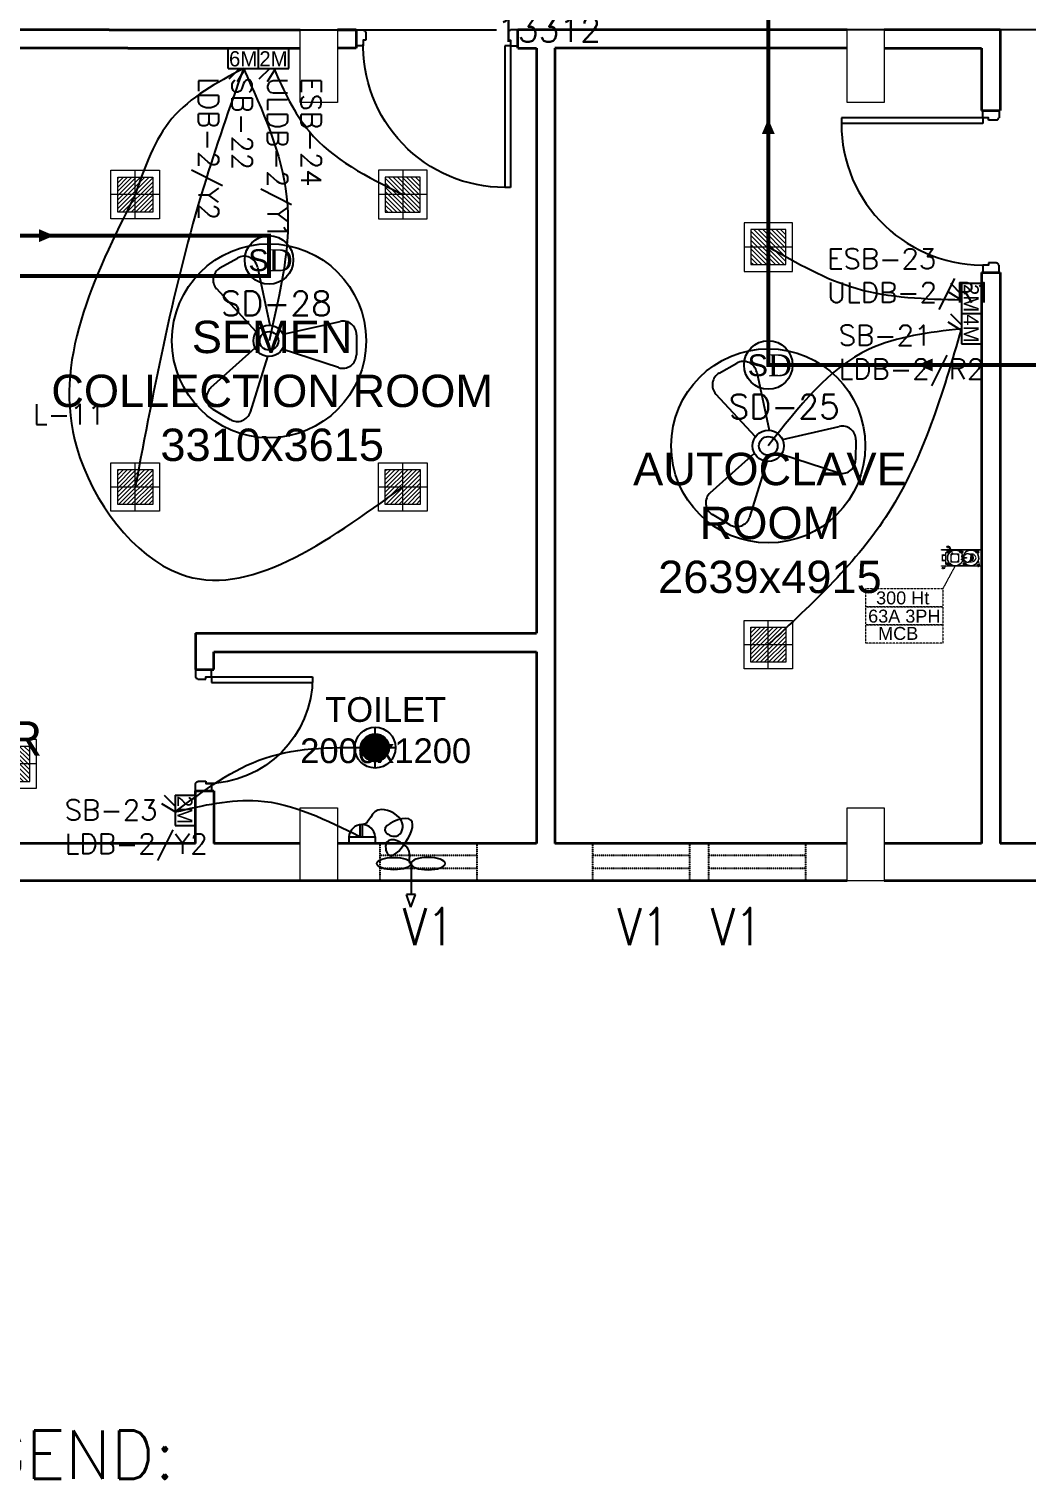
# Model space of a CAD drawing. Extents: x 2982526 to 3410143, y -1442121 to -1332990.
# Drawn here: x 2998351 to 3004523, y -1379068 to -1370105 of the extents above; entities that cross this region are included whole.
import ezdxf
from ezdxf.enums import TextEntityAlignment as Align

# ---------------------------------------------------------------- set-up
doc = ezdxf.new("R2010")
doc.units = 0
doc.header["$MEASUREMENT"] = 0
for name, pattern in [('1', [0, 0, 0]), ('CONTINIOUS', [0]), ('CONTINU', [0]), ('DASHED2', [0.375, 0.25, -0.125]), ('HIDDEN', [0.375, 0.25, -0.125])]:
    doc.linetypes.add(name, pattern=pattern)
for name, color, linetype in [('24W RAW POWER', 1, 'Continuous'), ('24W UPS POWER LIGHT', 5, 'Continuous'), ('DOOR', 40, 'Continuous'), ('ELE-1200MM CEILINGFAN', 6, 'Continuous'), ('ELE-12W LED', 1, 'Continuous'), ('ELE-2M RAW P.SB', 40, 'Continuous'), ('ELE-2M UPS P.SB', 3, 'Continuous'), ('ELE-3M RAW P.SB', 40, 'Continuous'), ('ELE-4M RAW P.SB', 7, 'Continuous'), ('ELE-6M RAW P.SB', 40, 'Continuous'), ('ELE-EXHAUST FAN', 10, 'Continuous'), ('ELE-LIGHTING TEXT', 7, 'Continuous'), ('ELE-LIGHTING WIRRING', 7, 'Continuous'), ('FA-LOOPING', 200, 'Continuous'), ('TEXT', 5, '1'), ('V1', 7, 'Continuous')]:
    doc.layers.add(name, color=color, linetype=linetype)
doc.layers.add('CFT_LOOPING', color=7, linetype='1', lineweight=0, true_color=0xd6d600)
for name, color, linetype, lineweight in [('Column', 162, 'Continuous', 13), ('ELE 63A 3PH INDUSTRIAL SOCKET', 1, 'Continuous', 0), ('ELE-24W EMERGENCY  LED LIGHT', 5, 'Continuous', 18), ('ELE-24W LED LIGHT', 1, 'Continuous', 18), ('ELE-CABLE TRAY', 31, 'Continuous', 0), ('FA-BELOW SMOKE DERECTOR', 1, 'Continuous', 25), ('FA-FIRE TEXT', 7, 'Continuous', 0), ('LV-LV TEXT', 7, 'Continuous', 5), ('WALL', 7, '1', 35)]:
    doc.layers.add(name, color=color, linetype=linetype, lineweight=lineweight)
doc.layers.add('ELE-LIGHTING WIRING', color=7, linetype='Continuous', true_color=0x63d7b6)
doc.styles.add('ARIAL', font='arial.ttf')
doc.styles.add('PDF Times New Roman', font='times.ttf')
doc.styles.add('ROMANS', font='romans.shx')
doc.styles.add('T 1-25', font='segoeui.ttf', dxfattribs={"width": 0.8, "height": 50})
doc.dimstyles.new('D 1-25', dxfattribs={"dimtxt": 50, "dimasz": 12.5, "dimexe": 0, "dimexo": 10, "dimgap": 0, "dimtad": 0, "dimdec": 0, "dimzin": 0, "dimdsep": 46, "dimtxsty": 'T 1-25', "dimblk": 'ARCHTICK', "dimcen": 5, "dimclrd": 256, "dimclre": 256, "dimclrt": 256, "dimadec": 0, "dimazin": 0, "dimtfac": 50, "dimtdec": 0, "dimtmove": 1, "dimatfit": 2, "dimfxl": 1, "dimtolj": 1, "dimtzin": 0, "dimarcsym": 0})

# ---------------------------------------------------------------- blocks, each defined once
blk = doc.blocks.new('A$C19B8274B')
at = {"layer": 'DOOR'}
for p, q in [((-45, 925), (-80, 925)), ((-80, 50), (-80, 925)), ((-45, 50), (-45, 925)), ((-45, 50), (-80, 50)), ((-955, -50), (-955, -47.5)), ((-940, -35), (-942.5, -35)), ((-60, -35), (-57.5, -35)), ((-45, -50), (-45, -47.5))]:
    blk.add_line(p, q, dxfattribs=at)
for points in [[(-940, 15), (-955, 15), (-955, 50), (-1000, 50), (-1000, -50), (-955, -50)], [(-940, -35), (-940, 15)], [(-60, 15), (-45, 15), (-45, 50), (0, 50), (0, -50), (-45, -50)], [(-60, -35), (-60, 15)]]:
    blk.add_lwpolyline(points, dxfattribs=at)
at = {"layer": 'DOOR', "color": 145}
blk.add_arc((-80, 50), 875, 90, 182.29244, dxfattribs=at)
at = {"layer": 'DOOR'}
for centre, start, end in [((-955, -35), 270, 0), ((-45, -35), 180, 270)]:
    blk.add_arc(centre, 12.5, start, end, dxfattribs=at)
blk = doc.blocks.new('750')
at = {"layer": 'DOOR'}
for p, q in [((-50, 705), (-47.5, 705)), ((-35, 690), (-35, 692.5)), ((-50, 45), (-47.5, 45)), ((-35, 60), (-35, 57.5)), ((50, 45), (50, 80)), ((50, 80), (675, 80)), ((50, 45), (675, 45)), ((675, 45), (675, 80))]:
    blk.add_line(p, q, dxfattribs=at)
for points in [[(15, 690), (15, 705), (50, 705), (50, 750), (-50, 750), (-50, 705)], [(-35, 690), (15, 690)], [(15, 60), (15, 45), (50, 45), (50, 0), (-50, 0), (-50, 45)], [(-35, 60), (15, 60)]]:
    blk.add_lwpolyline(points, dxfattribs=at)
for centre, start, end in [((-35, 705), 180, 270), ((-35, 45), 90, 180)]:
    blk.add_arc(centre, 12.5, start, end, dxfattribs=at)
at = {"layer": 'DOOR', "color": 145}
blk.add_arc((15, 45), 660, 0, 90, dxfattribs=at)
blk = doc.blocks.new('Q5YYYU')
at = {"layer": 'Column'}
for points in [[(10081.5826, 5260), (10311.5826, 5260), (10311.5826, 4810), (10081.5826, 4810)], [(13463.2493, 5260), (13693.2493, 5260), (13693.2493, 4810), (13463.2493, 4810)], [(10081.5826, 450), (10311.5826, 450), (10311.5826, 0), (10081.5826, 0)], [(13463.2493, 450), (13693.2493, 450), (13693.2493, 0), (13463.2493, 0)]]:
    blk.add_lwpolyline(points, close=True, dxfattribs=at)
at = {"layer": 'V1', "color": 8, "linetype": 'HIDDEN', "ltscale": 0.5}
for p, q in [((10572.7714, 230), (10572.7714, 0)), ((11172.7714, 230), (10572.7714, 230)), ((11172.7714, 230), (11172.7714, 0)), ((11887.854, 230), (11887.854, 0)), ((12487.854, 230), (11887.854, 230)), ((12487.854, 230), (12487.854, 0)), ((12605.4533, 230), (12605.4533, 0)), ((13205.4533, 230), (12605.4533, 230)), ((13205.4533, 230), (13205.4533, 0)), ((11172.7714, 155), (10572.7714, 155)), ((12487.854, 155), (11887.854, 155)), ((13205.4533, 155), (12605.4533, 155)), ((11172.7714, 75), (10572.7714, 75)), ((12487.854, 75), (11887.854, 75)), ((13205.4533, 75), (12605.4533, 75)), ((11172.7714, 0), (10572.7714, 0)), ((12487.854, 0), (11887.854, 0)), ((13205.4533, 0), (12605.4533, 0))]:
    blk.add_line(p, q, dxfattribs=at)
at = {"layer": 'WALL', "color": 8}
for p, q in [((8900.0876, 5260), (7967.9159, 5260)), ((8900.0876, 5260), (10081.5826, 5260)), ((10311.5826, 5260), (10426.5826, 5260)), ((10426.5826, 5260), (10311.5826, 5260)), ((10426.5826, 5260), (10426.5826, 5145)), ((11426.5826, 5145), (11426.5826, 5260)), ((11450.9159, 5260), (11426.5826, 5260)), ((11656.5826, 5260), (11450.9159, 5260)), ((11806.5826, 5260), (11656.5826, 5260)), ((13463.2493, 5260), (11806.5826, 5260)), ((14410.2493, 5260), (13693.2493, 5260)), ((14410.2493, 5260), (14410.2493, 4760)), ((9015.0876, 5145), (8232.9159, 5145)), ((9015.0876, 5145), (10081.5826, 5145)), ((10426.5826, 5145), (10311.5826, 5145)), ((11426.5826, 5145), (11541.5826, 5145)), ((11541.5826, 5145), (11541.5826, 1530)), ((11656.5826, 5145), (11656.5826, 2665)), ((11806.5826, 5145), (11656.5826, 5145)), ((13463.2493, 5145), (11806.5826, 5145)), ((13693.2493, 5145), (14295.2493, 5145)), ((14295.2493, 5145), (14295.2493, 4760)), ((14295.2493, 4760), (14410.2493, 4760)), ((14295.2493, 3760), (14410.2493, 3760)), ((14295.2493, 3760), (14295.2493, 230)), ((14410.2493, 3760), (14410.2493, 230)), ((11656.5826, 2665), (11656.5826, 230)), ((9432.9159, 1530), (11541.5826, 1530)), ((9432.9159, 1530), (9432.9159, 1415)), ((9432.9159, 1520), (9432.9159, 1305)), ((9547.9159, 1415), (11541.5826, 1415)), ((9547.9159, 1305), (9547.9159, 1415)), ((11541.5826, 1415), (11541.5826, 230)), ((9432.9159, 1305), (9547.9159, 1305)), ((9432.9159, 555), (9547.9159, 555)), ((9432.9159, 230), (9432.9159, 555)), ((9547.9159, 555), (9547.9159, 230)), ((8900.0876, 230), (6929.9159, 230)), ((9432.9159, 230), (8900.0876, 230)), ((10081.5826, 230), (9547.9159, 230)), ((11541.5826, 230), (10311.5826, 230)), ((11963.2493, 230), (11656.5826, 230)), ((13463.2493, 230), (11963.2493, 230)), ((14295.2493, 230), (13693.2493, 230)), ((14893.2493, 230), (14410.2493, 230)), ((13463.2493, 0), (4899.9159, 0)), ((13463.2493, 0), (6929.9159, 0)), ((16844.9159, 0), (13693.2493, 0))]:
    blk.add_line(p, q, dxfattribs=at)
at = {"layer": 'DOOR', "linetype": 'Continuous', "xscale": -1, "rotation": 180}
blk.add_blockref('A$C19B8274B', (11426.5826, 5210), dxfattribs=at)
at = {"layer": 'DOOR', "linetype": 'Continuous', "rotation": 89.99999999999999}
blk.add_blockref('A$C19B8274B', (14352.7493, 4760), dxfattribs=at)
at = {"layer": 'DOOR', "xscale": -1, "rotation": 180}
blk.add_blockref('750', (9482.9159, 1305), dxfattribs=at)
at = {"layer": 'TEXT', "color": 8, "style": 'ARIAL'}
blk.add_text('1000 WIDE CORRIDOR', height=212.5, dxfattribs=at).set_placement((6877.5804, 709.1025), align=Align.BOTTOM_CENTER)
at = {"layer": 'TEXT', "color": 8, "attachment_point": 5, "style": 'ARIAL'}
for s, insert, char_height, width in [('SEMEN COLLECTION ROOM 3310x3615', (9907.9464, 3026.2683), 200, 2732.422793), ('AUTOCLAVE\\PROOM\\P2639x4915', (12986.1403, 2209.985), 200, 1382.810368), ('TOILET\\P2000x1200', (10609.7644, 929.5801), 153, 1626.955662)]:
    blk.add_mtext(s, dxfattribs=dict(at, insert=insert, char_height=char_height, width=width))
at = {"layer": 'V1', "color": 8, "style": 'ROMANS', "width": 0.85}
for p in [(10874.0096, -399.0218), (12201.9881, -399.0218), (12778.7503, -399.0218)]:
    blk.add_text('V1', height=230, dxfattribs=at).set_placement(p, align=Align.CENTER)
blk = doc.blocks.new('24w led light')
at = {"layer": 'ELE-24W LED LIGHT', "color": 1, "lineweight": 0}
for p, q in [((159, 159), (-160, 159)), ((-160, 159), (-160, -160)), ((114.5, 114.5), (-115.5, 114.5)), ((-115.5, 114.5), (-115.5, -115.5)), ((110.2, -115.5), (-115.5, 110.2)), ((114.5, -91.7), (-91.7, 114.5)), ((114.5, -63.5), (-63.5, 114.5)), ((114.5, -35.3), (-35.3, 114.5)), ((114.5, -7.1), (-7.1, 114.5)), ((-0.5, -160), (-0.5, 159)), ((114.5, 21.1), (21.1, 114.5)), ((114.5, 49.3), (49.3, 114.5)), ((114.5, 77.5), (77.5, 114.5)), ((114.5, 105.7), (105.7, 114.5)), ((114.5, -115.5), (114.5, 114.5)), ((159, -160), (159, 159)), ((82, -115.5), (-115.5, 82)), ((53.8, -115.5), (-115.5, 53.8)), ((25.6, -115.5), (-115.5, 25.6)), ((-160, -0.5), (159, -0.5)), ((-2.6, -115.5), (-115.5, -2.6)), ((-30.8, -115.5), (-115.5, -30.8)), ((-59, -115.5), (-115.5, -59)), ((-87.2, -115.5), (-115.5, -87.2)), ((-160, -160), (159, -160)), ((-115.4, -115.5), (-115.5, -115.4)), ((-115.5, -115.5), (114.5, -115.5))]:
    blk.add_line(p, q, dxfattribs=at)
blk = doc.blocks.new('A$C07FB25EA')
at = {"layer": 'ELE-1200MM CEILINGFAN', "color": 3}
for p, q in [((6.53, 13.37), (9.47, 11.64)), ((0.26, 2.64), (3.17, 12.07)), ((9.84, 7.94), (2.36, 1.21)), ((-11.8, 4.55), (-2.22, 1.44)), ((-14.84, -1.03), (-14.81, 2.38)), ((-2.41, -1.1), (-12.04, -3.29)), ((2.16, -1.54), (8.87, -8.78)), ((1.96, -12.49), (-0.13, -2.65)), ((8.31, -12.34), (5.35, -14.02))]:
    blk.add_line(p, q, dxfattribs=at)
at = {"layer": 'ELE-1200MM CEILINGFAN', "color": 5, "ltscale": 10}
blk.add_circle((0, 0), 16.45, dxfattribs=at)
at = {"layer": 'ELE-1200MM CEILINGFAN', "color": 3}
for radius in [2.65, 1.58]:
    blk.add_circle((0, 0), radius, dxfattribs=at)
for centre, start, end in [((5.36, 11.38), 59.5281, 162.5229), ((8.3, 9.66), 311.9493, 59.5281), ((-12.51, 2.36), 71.9493, 179.5281), ((-12.54, -1.05), 179.5281, 282.5229), ((7.18, -10.34), 299.5281, 42.5229), ((4.21, -12.02), 191.9493, 299.5281)]:
    blk.add_arc(centre, 2.3, start, end, dxfattribs=at)
blk = doc.blocks.new('24w led emeregency')
at = {"layer": 'ELE-24W EMERGENCY  LED LIGHT'}
h = blk.add_hatch(dxfattribs=at)
h.set_pattern_fill('ANSI31', scale=166.67, style=0)
h.paths.add_polyline_path([(-115.4, -115.4), (-115.4, 115.4), (115.4, 115.4), (115.4, -115.4)])
at = {"layer": 'ELE-24W EMERGENCY  LED LIGHT', "color": 5}
for p, q in [((0, 160), (0, -160)), ((-160, 0), (160, 0))]:
    blk.add_line(p, q, dxfattribs=at)
for points in [[(-160, -160), (-160, 160), (160, 160), (160, -160)], [(-115.4, -115.4), (-115.4, 115.4), (115.4, 115.4), (115.4, -115.4)]]:
    blk.add_lwpolyline(points, close=True, dxfattribs=at)
blk = doc.blocks.new('S-SKIRT')
at = {"layer": 'ELE-3M RAW P.SB'}
for p, q in [((4, 6), (0, 6)), ((4, 0), (4, 6)), ((4, 3.34), (6.63, 1.73)), ((4, 0), (0, 0)), ((4, 2.21), (6.12, 0.08))]:
    blk.add_line(p, q, dxfattribs=at)
blk.add_text('6M', height=3, rotation=90, dxfattribs=at).set_placement((3.57, 0.15))
blk = doc.blocks.new('2M UPS SB')
at = {"layer": 'ELE-2M UPS P.SB', "color": 3}
for p, q in [((-134, 160), (-69, 265)), ((-88, 160), (-3, 245)), ((-240, 160), (-240, 0)), ((0, 160), (-240, 160)), ((0, 160), (0, 0))]:
    blk.add_line(p, q, dxfattribs=at)
blk.add_text('2M', height=120, rotation=180, dxfattribs=at).set_placement((-6, 143))
blk = doc.blocks.new('2M SB')
at = {"layer": 'ELE-2M RAW P.SB'}
for p, q in [((-134, 160), (-69, 265)), ((-88, 160), (-3, 245)), ((-240, 160), (-240, 0)), ((0, 160), (-240, 160)), ((0, 160), (0, 0))]:
    blk.add_line(p, q, dxfattribs=at)
blk.add_text('2M', height=120, rotation=180, dxfattribs=at).set_placement((-6, 143))
blk = doc.blocks.new('A$C44D17E71')
at = {"layer": 'ELE-EXHAUST FAN', "color": 1}
for p, q in [((-13.3, 0.72), (-9.75, 2.1)), ((-13.3, 0.72), (-9.75, -0.48)), ((-9.75, 2.1), (-9.75, -0.48)), ((-0.97, 0.81), (-9.75, 0.81)), ((6.62, -9.32), (4.71, -9.31)), ((4.71, -9.31), (4.71, -16.8)), ((6.59, -16.81), (6.62, -9.32)), ((6.61, -12.95), (10.07, -12.97)), ((6.61, -13.55), (10.06, -13.57)), ((6.59, -16.81), (4.71, -16.8))]:
    blk.add_line(p, q, dxfattribs=at)
blk.add_ellipse((-0.97, 5.64), major_axis=(0, -4.83), ratio=0.36355, dxfattribs=at)
at = {"layer": 'ELE-EXHAUST FAN', "color": 1, "extrusion": (0, 0, -1)}
blk.add_ellipse((-0.97, -4.02), major_axis=(0, 4.83), ratio=0.36355, dxfattribs=at)
blk.add_ellipse((6.31, -13.06), major_axis=(0.02, 3.76), ratio=1, start_param=0.079283, end_param=3.06231, dxfattribs=at)
at = {"layer": 'ELE-EXHAUST FAN', "color": 1}
blk.add_open_spline([(-1.04, 0.81), (-0.79, -0.3), (3.44, 2.5), (7.59, -7.04), (-0.96, -5.98), (5.22, 0.41), (14.27, 3.09), (9.16, -9.39), (5.43, -2.53), (11.73, 0.02), (16.82, -10.79), (10.14, -10.71), (10.07, -12.97)], degree=3, knots=[0, 0, 0, 0, 6.261699, 12.352893, 15.787239, 21.858742, 28.752755, 35.678217, 39.225495, 45.354107, 53.693878, 67.421453, 67.421453, 67.421453, 67.421453], dxfattribs=at)
blk = doc.blocks.new('18W LED')
at = {"layer": 'ELE-12W LED'}
h = blk.add_hatch(dxfattribs=at)
h.set_pattern_fill('ANSI31', color=252)
h.set_pattern_definition([(45, (-1135553.9097, 459369.4158), (-2.24506403, 2.24506403), [])])
edge = h.paths.add_edge_path()
edge.add_arc((0, 0), 85.7, 0, 360)
at = {"layer": 'ELE-12W LED', "color": 1}
for p, q in [((0, -126.1), (0, 126.1)), ((-126.1, 0), (126.1, 0))]:
    blk.add_line(p, q, dxfattribs=at)
for radius in [126.1, 85.7]:
    blk.add_circle((0, 0), radius, dxfattribs=at)
blk = doc.blocks.new('4M P.SB')
at = {"layer": 'ELE-2M RAW P.SB'}
for p, q in [((0, 0), (3.33, 0)), ((0, 0), (0, -5)), ((0, -2.79), (-2.19, -1.44)), ((0, -1.84), (-1.77, -0.07)), ((0, -5), (3.33, -5))]:
    blk.add_line(p, q, dxfattribs=at)
blk.add_text('4M', height=2.5, rotation=270, dxfattribs=at).set_placement((0.35, -0.13))
blk = doc.blocks.new('*D305')
at = {"layer": 'Defpoints', "color": 0, "transparency": 16777216}
for p in [(2994911, -1369977.2), (3008223.4, -1369977.2), (2994911, -1370109.8)]:
    blk.add_point(p, dxfattribs=at)
at = {"layer": 'ELE-CABLE TRAY', "color": 7, "linetype": 'CONTINIOUS', "lineweight": -2, "transparency": 16777216}
for p, q in [((2994911, -1369987.2), (2994911, -1370109.8)), ((3008223.4, -1369987.2), (3008223.4, -1370109.8)), ((2995011, -1370109.8), (3001242.2, -1370109.8)), ((3008123.4, -1370109.8), (3001892.2, -1370109.8))]:
    blk.add_line(p, q, dxfattribs=at)
at = {"layer": 'ELE-CABLE TRAY', "color": 7, "transparency": 16777216}
for points in [[(2995011, -1370093.1), (2995011, -1370126.4), (2994911, -1370109.8)], [(3008123.4, -1370126.4), (3008123.4, -1370093.1), (3008223.4, -1370109.8)]]:
    blk.add_solid(points, dxfattribs=at)
at = {"layer": 'ELE-CABLE TRAY', "color": 7, "transparency": 16777216, "insert": (3001567.2, -1370109.8), "char_height": 150, "attachment_point": 5, "style": 'ROMANS'}
blk.add_mtext('\\A1;13312', dxfattribs=at)
blk = doc.blocks.new('SMOKE DETECTOR')
at = {"layer": 'FA-BELOW SMOKE DERECTOR', "color": 7}
blk.add_circle((931028.7, -118293.9), 166, dxfattribs=at)
at = {"layer": 'FA-BELOW SMOKE DERECTOR', "insert": (930887.1, -118373), "char_height": 150, "attachment_point": 7, "style": 'PDF Times New Roman'}
blk.add_mtext('{\\fArial|b0|i0|c0|p34;S}D', dxfattribs=at)
blk = doc.blocks.new('32A 1PH INDUSTRIAL SOCKETS')
at = {"layer": 'ELE 63A 3PH INDUSTRIAL SOCKET', "lineweight": 0}
for points in [[(-366, 47), (-366, 47), (-366, 47), (-366, 48), (-366, 48), (-367, 48), (-367, 47), (-367, 47)], [(-366, 45), (-366, 45), (-366, 46), (-366, 46), (-366, 46), (-367, 46), (-367, 46), (-367, 45)]]:
    blk.add_hatch(color=1, dxfattribs=at).paths.add_polyline_path(points)
at = {"layer": 'ELE 63A 3PH INDUSTRIAL SOCKET', "color": 1, "lineweight": 0, "ltscale": 0.225}
blk.add_lwpolyline([(-501, -104), (-501, -97), (-7, -97), (-7, 97), (-501, 97), (-501, 104), (0, 104), (0, -104)], close=True, dxfattribs=at)
at = {"layer": 'ELE 63A 3PH INDUSTRIAL SOCKET', "color": 1, "lineweight": 0}
for points in [[(-495, 32), (-477, 32), (-477, 29), (-458, 34), (-477, 39), (-477, 36), (-495, 36)], [(-402, 65), (-449, 65), (-449, -65), (-421, -65)], [(-426, 136), (-426, 139), (-426, 142)], [(-407, 88), (-426, 88)], [(-423, 134), (-423, 139), (-423, 144)], [(-412, 139), (-419, 139), (-419, 147)], [(-419, 139), (-419, 130)], [(-417, 98), (-417, 76)], [(-417, 88), (-417, 88)], [(-417, 88), (-417, 88)], [(-413, 106), (-361, 92)], [(-395, 110), (-397, 139), (-408, 139)], [(-404, 104), (-404, 65)], [(-400, 90), (-390, 80)], [(-398, 93), (-388, 83)], [(-370, 74), (-397, 139)], [(-391, 88), (-391, 88)], [(-374, 55), (-374, 53), (-374, 52), (-374, 51)], [(-370, 60), (-371, 59), (-372, 58), (-373, 57)], [(-372, 52), (-373, 53), (-372, 55), (-372, 57), (-368, 53)], [(-372, 50), (-371, 49), (-370, 48), (-368, 48)], [(-372, 48), (-371, 47), (-370, 46), (-369, 46)], [(-366, 60), (-368, 59), (-370, 59), (-370, 58)], [(-370, 59), (-366, 55)], [(-363, 60), (-365, 61), (-366, 61), (-368, 61)], [(-367, 52), (-363, 48)], [(-366, 47), (-365, 47), (-363, 48), (-363, 49)], [(-366, 46), (-365, 46), (-363, 46), (-362, 47)], [(-365, 54), (-361, 50), (-361, 52), (-360, 53), (-360, 54)], [(-361, 57), (-362, 58), (-363, 59), (-364, 59)], [(-364, 55), (-364, 55)], [(-359, 55), (-359, 57), (-360, 58), (-361, 59)], [(-360, 48), (-359, 50), (-359, 52), (-359, 53)], [(-133, 97), (-329, 97)], [(-221, 25), (-252, 25), (-252, 15), (-221, 15)], [(-242, 62), (-244, 60), (-245, 59), (-246, 57), (-246, 55), (-247, 53), (-246, 51), (-245, 49)], [(-246, 15), (-246, -15)], [(-246, 4), (-189, 4), (-189, -4), (-246, -4)], [(-235, 25), (-237, 31), (-239, 37), (-242, 43), (-245, 49), (-243, 45)], [(-222, 25), (-222, 15)], [(-174, -52), (-172, -52), (-167, -52), (-163, -51), (-159, -50), (-154, -48), (-150, -46), (-146, -43), (-143, -40), (-139, -37), (-136, -33), (-134, -29), (-131, -24), (-130, -20), (-128, -15), (-127, -10), (-126, -5), (-126, 0), (-126, 4), (-127, 8)], [(-152, 49), (-141, 50), (-138, 48), (-135, 45), (-132, 42), (-129, 38), (-126, 34), (-123, 29), (-121, 24), (-120, 20), (-127, 8), (-134, 10)], [(-128, 21), (-120, 20)], [(-107, -24), (-114, -30), (-126, -30), (-119, -24), (-117, -18), (-116, -12), (-115, -6), (-115, 0), (-115, 5), (-116, 10), (-116, 15), (-117, 20), (-121, 15), (-123, 15)], [(-126, -30), (-124, -24), (-122, -18), (-121, -12), (-120, -6), (-120, 0), (-120, 5), (-120, 10), (-121, 15)], [(-120, 20), (-117, 20)], [(-495, -33), (-477, -33), (-477, -36), (-458, -31), (-477, -26), (-477, -29), (-495, -29)], [(-487, -123), (-487, -126), (-487, -129)], [(-484, -121), (-484, -126), (-484, -132)], [(-480, -135), (-480, -118)], [(-473, -126), (-480, -126)], [(-469, -126), (-458, -126), (-450, -92)], [(-429, -65), (-429, -78), (-436, -78), (-436, -76), (-440, -76), (-440, -78), (-447, -78), (-447, -65)], [(-429, -67), (-447, -67)], [(-429, -71), (-447, -71)], [(-436, -71), (-440, -67)], [(-438, -84), (-438, -63)], [(-133, -97), (-329, -97)], [(-221, -25), (-252, -25), (-252, -15), (-221, -15)], [(-227, -25), (-225, -31), (-223, -37), (-220, -43), (-217, -49), (-220, -43), (-223, -36)], [(-222, -15), (-222, -25)], [(-221, -4), (-221, -26), (-215, -26), (-213, -30), (-210, -33), (-208, -37), (-204, -40), (-201, -43), (-197, -46), (-193, -48), (-189, -50), (-185, -51), (-181, -52), (-177, -52)], [(-220, -62), (-218, -60), (-217, -59), (-216, -57), (-216, -55), (-216, -53), (-216, -51), (-217, -49)], [(-49, -106), (-101, -92)], [(-58, -88), (-34, -88)], [(-45, -98), (-45, -78)], [(-45, -88), (-45, -88)]]:
    blk.add_lwpolyline(points, dxfattribs=at)
at = {"layer": 'ELE 63A 3PH INDUSTRIAL SOCKET', "color": 1, "lineweight": 0, "ltscale": 0.036667}
blk.add_lwpolyline([(-491, 30), (-491, -27)], dxfattribs=at)
at = {"layer": 'ELE 63A 3PH INDUSTRIAL SOCKET', "color": 1, "lineweight": 0}
for points in [[(-412, 106, 0.580946), (-435, 83), (-429, 65)], [(-235, -25, -2.970687), (-280, 84), (-278, 83), (-276, 83), (-274, 83), (-272, 83), (-271, 84), (-269, 86), (-268, 87)], [(-417, -62), (-415, -60), (-414, -59), (-413, -57), (-412, -55), (-412, -53), (-413, -51), (-414, -49, -0.770115), (-280, 84, 0.770115), (-414, -49)], [(-227, 25, -0.494902), (-84, 84), (-82, 83), (-80, 83), (-78, 83), (-76, 83), (-74, 84), (-72, 86), (-71, 87)], [(-177, -52), (-173, -52), (-169, -51), (-166, -50), (-162, -48), (-158, -46), (-154, -43), (-150, -40), (-147, -37), (-144, -33), (-141, -29), (-139, -24), (-137, -20), (-136, -15), (-135, -10), (-134, -5), (-134, 0), (-134, 5), (-134, 10), (-128, 21), (-130, 25), (-132, 29), (-135, 34), (-138, 37), (-141, 41), (-144, 44), (-148, 46), (-152, 49), (-156, 47), (-158, 48), (-162, 50), (-167, 51), (-171, 52), (-175, 52, 0.278874), (-215, 26), (-221, 26), (-221, 4)], [(-46, 62), (-47, 60), (-48, 59), (-49, 57), (-50, 55), (-50, 53), (-49, 51), (-49, 49, -0.770115), (-182, -84), (-184, -83), (-186, -83), (-188, -83), (-190, -83), (-192, -84), (-193, -86), (-195, -87)], [(-155, -48), (-125, -48, 0.407317), (-70, 0, 0.415703), (-125, 48), (-138, 48)], [(-119, -24), (-107, -24), (-105, -18), (-104, -12), (-103, -6), (-103, 0, 0.169576), (-119, 46), (-136, 46)], [(-243, -45, -0.430134), (-379, -84), (-380, -83), (-382, -83), (-384, -83), (-386, -83), (-388, -84), (-390, -86), (-391, -87)], [(-49, -106, 0.580946), (-27, -83), (-41, -32)]]:
    blk.add_lwpolyline(points, format="xyb", dxfattribs=at)
for points in [[(-380, -51), (-380, 51), (-288, 51), (-288, -51)], [(-372, 39), (-371, 39), (-370, 40), (-369, 41), (-369, 42), (-369, 43), (-369, 44), (-369, 45), (-370, 45), (-371, 46), (-372, 46), (-373, 46), (-374, 45), (-375, 45), (-375, 44), (-375, 43), (-375, 42), (-375, 41), (-374, 40), (-373, 39)], [(-296, 39), (-295, 39), (-294, 40), (-293, 41), (-293, 42), (-293, 43), (-293, 44), (-293, 45), (-294, 45), (-295, 46), (-296, 46), (-297, 46), (-298, 45), (-299, 45), (-299, 44), (-299, 43), (-299, 42), (-299, 41), (-298, 40), (-297, 39)], [(-372, -46), (-371, -46), (-370, -45), (-369, -45), (-369, -44), (-369, -43), (-369, -42), (-369, -41), (-370, -40), (-371, -39), (-372, -39), (-373, -39), (-374, -40), (-375, -41), (-375, -42), (-375, -43), (-375, -44), (-375, -45), (-374, -45), (-373, -46)], [(-296, -46), (-295, -46), (-294, -45), (-293, -45), (-293, -44), (-293, -43), (-293, -42), (-293, -41), (-294, -40), (-295, -39), (-296, -39), (-297, -39), (-298, -40), (-299, -41), (-299, -42), (-299, -43), (-299, -44), (-299, -45), (-298, -45), (-297, -46)]]:
    blk.add_lwpolyline(points, close=True, dxfattribs=at)
for centre, radius in [((-420, 139), 11.7), ((-417, 88), 6.57), ((-394, 87), 9.32), ((-394, 86), 7.39), ((-252, 77), 18.6), ((-252, 77), 10.5), ((-55, 77), 18.6), ((-55, 77), 10.5), ((-481, -126), 11.5), ((-407, -77), 18.5), ((-407, -77), 10.6), ((-210, -77), 18.5), ((-210, -77), 10.6), ((-45, -88), 6.48)]:
    blk.add_circle(centre, radius, dxfattribs=at)
for radius, start, end in [(97.4, 59.7533, 158.0316), (97.5, 239.7992, 30.2008)]:
    blk.add_arc((-133, 0), radius, start, end, dxfattribs=at)
for points in [[(-393, 110), (-397, 110), (-394, 96)], [(-368, 75), (-372, 73), (-365, 61)], [(-452, -91), (-448, -92), (-447, -78)]]:
    blk.add_solid(points, dxfattribs=at)

msp = doc.modelspace()

# ---------------------------------------------------------------- linework, layer by layer
at = {"layer": 'CFT_LOOPING', "color": 7, "linetype": 'DASHED2', "ltscale": 5}
msp.add_line((3004079, -1373423.2), (3004003.1, -1373563.7), dxfattribs=at)
for points in [[(3003526.2, -1373563.7), (3004003.1, -1373563.7), (3004003.1, -1373676.2), (3003526.2, -1373676.2)], [(3003526.2, -1373676.2), (3004003.1, -1373676.2), (3004003.1, -1373788.7), (3003526.2, -1373788.7)], [(3003526.2, -1373788.7), (3004003.1, -1373788.7), (3004003.1, -1373901.2), (3003526.2, -1373901.2)]]:
    msp.add_lwpolyline(points, close=True, dxfattribs=at)
at = {"layer": 'ELE-LIGHTING WIRING'}
for points in [[(2999677.6, -1370349.8), (2999235.4, -1370659.2), (2999007.7, -1371128.5)], [(2999677.6, -1370349.8), (2999431.9, -1371079.3), (2999008.2, -1372936.4)], [(2999677.6, -1370349.8), (2999944.8, -1371142.1), (2999835.7, -1372032.7)], [(2999007.7, -1371128.5), (2998646.2, -1372693.4), (2999285.6, -1373473.8), (3000663.2, -1372936.4)], [(3004117.6, -1371958.2), (3003666.9, -1373095.7), (3002922.8, -1373910.5)], [(3004117.6, -1371958.2), (3003548, -1372084), (3002923.2, -1372682.2)], [(2999255.2, -1374944.8), (2999808.9, -1374612.4), (3000492.1, -1374547.3)], [(2999255.2, -1374944.8), (2999768, -1374875.4), (3000400.3, -1375098.4)]]:
    msp.add_spline(points, degree=3, dxfattribs=at)
at = {"layer": 'ELE-LIGHTING WIRING', "color": 254, "true_color": 0xdebad0}
for points in [[(2999865.1, -1370349.8), (3000083.3, -1370737.6), (3000663.2, -1371128.9)], [(3004117.6, -1371781.5), (3003467, -1371710.2), (3002923.2, -1371453.5)]]:
    msp.add_spline(points, degree=3, dxfattribs=at)
at = {"layer": 'FA-LOOPING', "linetype": 'ByBlock', "const_width": 25}
for points in [[(2997062.7, -1369119.8), (2997062.7, -1371382.7), (2999835.7, -1371382.7), (2999835.7, -1371632.7), (2996456.7, -1371632.7), (2996456.7, -1374497.7), (2997114.2, -1374497.7), (2997114.2, -1374797.7), (2992397.3, -1374797.7), (2992397.3, -1372182.3), (2993069.9, -1372182.3), (2993069.9, -1370899.8), (2991344.7, -1370899.8), (2991344.7, -1367200.5)], [(3004957.6, -1372182.2), (3002923.2, -1372182.2), (3002923.2, -1369119.8)]]:
    msp.add_lwpolyline(points, dxfattribs=at)
at = {"layer": 'FA-LOOPING', "color": 200, "linetype": 'CONTINU'}
for points in [[(3002923.2, -1370755.4, 80.4, 0, 0), (3002923.2, -1370660.6, 0, 0, 0)], [(2998412.6, -1371382.7, 80.4, 0, 0), (2998507.4, -1371382.7, 0, 0, 0)], [(3003940.4, -1372182.2, 80.4, 0, 0), (3003845.6, -1372182.2, 0, 0, 0)]]:
    msp.add_lwpolyline(points, format="xyseb", dxfattribs=at)

# ---------------------------------------------------------------- block references
at = {"layer": '24W RAW POWER', "lineweight": 9, "xscale": -0.9404388715045132, "yscale": 0.9404388715045132, "zscale": 0.9404388715045132}
for p in [(2999007.7, -1371128.5), (2999007.7, -1372936), (3000662.7, -1372936), (3002922.8, -1373910.5)]:
    msp.add_blockref('24w led light', p, dxfattribs=at)
at = {"layer": '24W UPS POWER LIGHT', "lineweight": 9, "xscale": -0.9375000000222322, "yscale": 0.9375000000222322, "zscale": 0.9375000000222322}
for p in [(3000663.2, -1371128.9), (3002923.2, -1371453.5), (2998247.5, -1374647.7)]:
    msp.add_blockref('24w led emeregency', p, dxfattribs=at)
at = {"layer": 'ELE 63A 3PH INDUSTRIAL SOCKET', "linetype": 'ByBlock', "xscale": 0.4966085565469101, "yscale": 0.4966085565469101, "zscale": 0.4966085565469101}
msp.add_blockref('32A 1PH INDUSTRIAL SOCKETS', (3004242.6, -1373374.8), dxfattribs=at)
at = {"layer": 'ELE-1200MM CEILINGFAN', "color": 7, "ltscale": 8, "xscale": 36.47592107175105, "yscale": 36.47592107175105, "zscale": 36.47592107175105, "rotation": 180}
for p in [(2999835.7, -1372032.7), (3002923.2, -1372682.2)]:
    msp.add_blockref('A$C07FB25EA', p, dxfattribs=at)
at = {"layer": 'ELE-12W LED', "color": 6}
msp.add_blockref('18W LED', (3000492.1, -1374547.3), dxfattribs=at)
at = {"layer": 'ELE-2M RAW P.SB', "color": 6, "xscale": 0.7812500000005363, "yscale": 0.7812500000005363, "zscale": 0.7812500000005363, "rotation": 89.99999999999977}
msp.add_blockref('2M SB', (2999380.2, -1374840.3), dxfattribs=at)
at = {"layer": 'ELE-2M UPS P.SB', "color": 6, "xscale": 0.7812500000005363, "yscale": 0.7812500000005363, "zscale": 0.7812500000005363}
for p, rotation in [((2999771.3, -1370224.8), 179.9999999999998), ((3004242.6, -1371677), 89.9999999999998)]:
    msp.add_blockref('2M UPS SB', p, dxfattribs=dict(at, rotation=rotation))
at = {"layer": 'ELE-4M RAW P.SB', "color": 7, "linetype": 'CONTINU', "xscale": 37.50000000011686, "yscale": 37.50000000011686, "zscale": 37.50000000011686, "rotation": 359.9999999999999}
msp.add_blockref('4M P.SB', (3004117.6, -1371864.5), dxfattribs=at)
at = {"layer": 'ELE-6M RAW P.SB', "xscale": 31.25000000002145, "yscale": 31.25000000002145, "zscale": 31.25000000002145, "rotation": 269.9999999999997}
msp.add_blockref('S-SKIRT', (2999583.8, -1370224.8), dxfattribs=at)
at = {"layer": 'ELE-EXHAUST FAN', "xscale": -21.82094173196808, "yscale": 21.82094173196808, "zscale": 21.82094173196808, "rotation": 270}
msp.add_blockref('A$C44D17E71', (3000696.1, -1375242.5), dxfattribs=at)
at = {"layer": 'FA-BELOW SMOKE DERECTOR', "color": 6, "xscale": 0.9035551315104862, "yscale": 0.9035551315104862, "zscale": 0.9035551315104862}
for p in [(2158599.9, -1264647.7), (2161687.5, -1265297.2)]:
    msp.add_blockref('SMOKE DETECTOR', p, dxfattribs=at)
at = {"layer": 'WALL', "color": 240, "true_color": 0xed1f24}
msp.add_blockref('Q5YYYU', (2989947.3, -1375369.8), dxfattribs=at)

# ---------------------------------------------------------------- texts
at = {"layer": 'ELE-LIGHTING TEXT', "color": 200, "linetype": 'CONTINU', "char_height": 125, "width": 349.838, "attachment_point": 1, "rotation": 270, "style": 'ROMANS'}
for s, insert in [('{\\C256;SB-22\\PLDB-2/Y2\\P}', (2999732.3, -1370404.3)), ('{\\C256;ESB-24\\PULDB-2/Y1\\P}', (3000159.2, -1370404.3))]:
    msp.add_mtext(s, dxfattribs=dict(at, insert=insert))
at = {"layer": 'ELE-LIGHTING TEXT', "color": 200, "linetype": 'CONTINU', "char_height": 125, "width": 349.838, "attachment_point": 1, "style": 'ROMANS'}
for s, insert in [('{\\C256;ESB-23\\PULDB-2/R1\\P}', (3003286.3, -1371463.3)), ('{\\C256;SB-21\\PLDB-2/R2\\P}', (3003358.5, -1371935.9)), ('{\\C256;SB-23\\PLDB-2/Y2\\P}', (2998572.2, -1374870.7))]:
    msp.add_mtext(s, dxfattribs=dict(at, insert=insert))
at = {"layer": 'ELE-LIGHTING WIRRING', "color": 7, "linetype": 'CONTINU', "insert": (2995245, -1378768.8, -2.5), "char_height": 298.944, "width": 7140.153, "attachment_point": 1, "style": 'ROMANS'}
msp.add_mtext('{\\C256;LV SYSTEM LEGEND:}', dxfattribs=at)
at = {"layer": 'FA-FIRE TEXT', "color": 200, "linetype": 'CONTINU', "char_height": 150, "width": 349.838, "attachment_point": 1, "style": 'ROMANS'}
for s, insert in [('{\\C256;SD-28\\P}', (2999536.3, -1371726.9)), ('{\\C256;SD-25\\P}', (3002677.6, -1372364))]:
    msp.add_mtext(s, dxfattribs=dict(at, insert=insert))
at = {"layer": 'LV-LV TEXT', "insert": (2998375.9, -1372425.1), "char_height": 125, "width": 266.239, "attachment_point": 1}
msp.add_mtext('{\\Fromans.shx|c228;L-11\\P}', dxfattribs=at)
at = {"layer": 'TEXT', "color": 7, "char_height": 80, "attachment_point": 1}
for s, insert, width in [('\\A1;{\\fArial|b0|i0|c0|p34;300 Ht\\P}', (3003589.8, -1373581.8), 8957.987), ('\\A1;{\\fArial|b0|i0|c0|p34;63A 3PH }', (3003540.7, -1373694.3), 496.135), ('\\A1;{\\fArial|b0|i0|c0|p34;MCB }', (3003602.4, -1373801.2), 496.135)]:
    msp.add_mtext(s, dxfattribs=dict(at, insert=insert, width=width))

# ---------------------------------------------------------------- dimensions: what is measured, and where the dimension line sits
at = {"layer": 'ELE-CABLE TRAY', "linetype": 'ByBlock'}
dim = msp.add_linear_dim(base=(2994911, -1370109.8), p1=(3008223.4, -1369977.2), p2=(2994911, -1369977.2), dimstyle='D 1-25', override={"dimtxt": 150, "dimasz": 100, "dimtxsty": 'ROMANS', "dimclrd": 7, "dimclre": 7, "dimclrt": 7}, dxfattribs=at)
dim.commit()
dim.dimension.update_dxf_attribs({"geometry": '*D305', "text_midpoint": (3001567.2, -1370109.8)})

doc.saveas('drawing.dxf')
